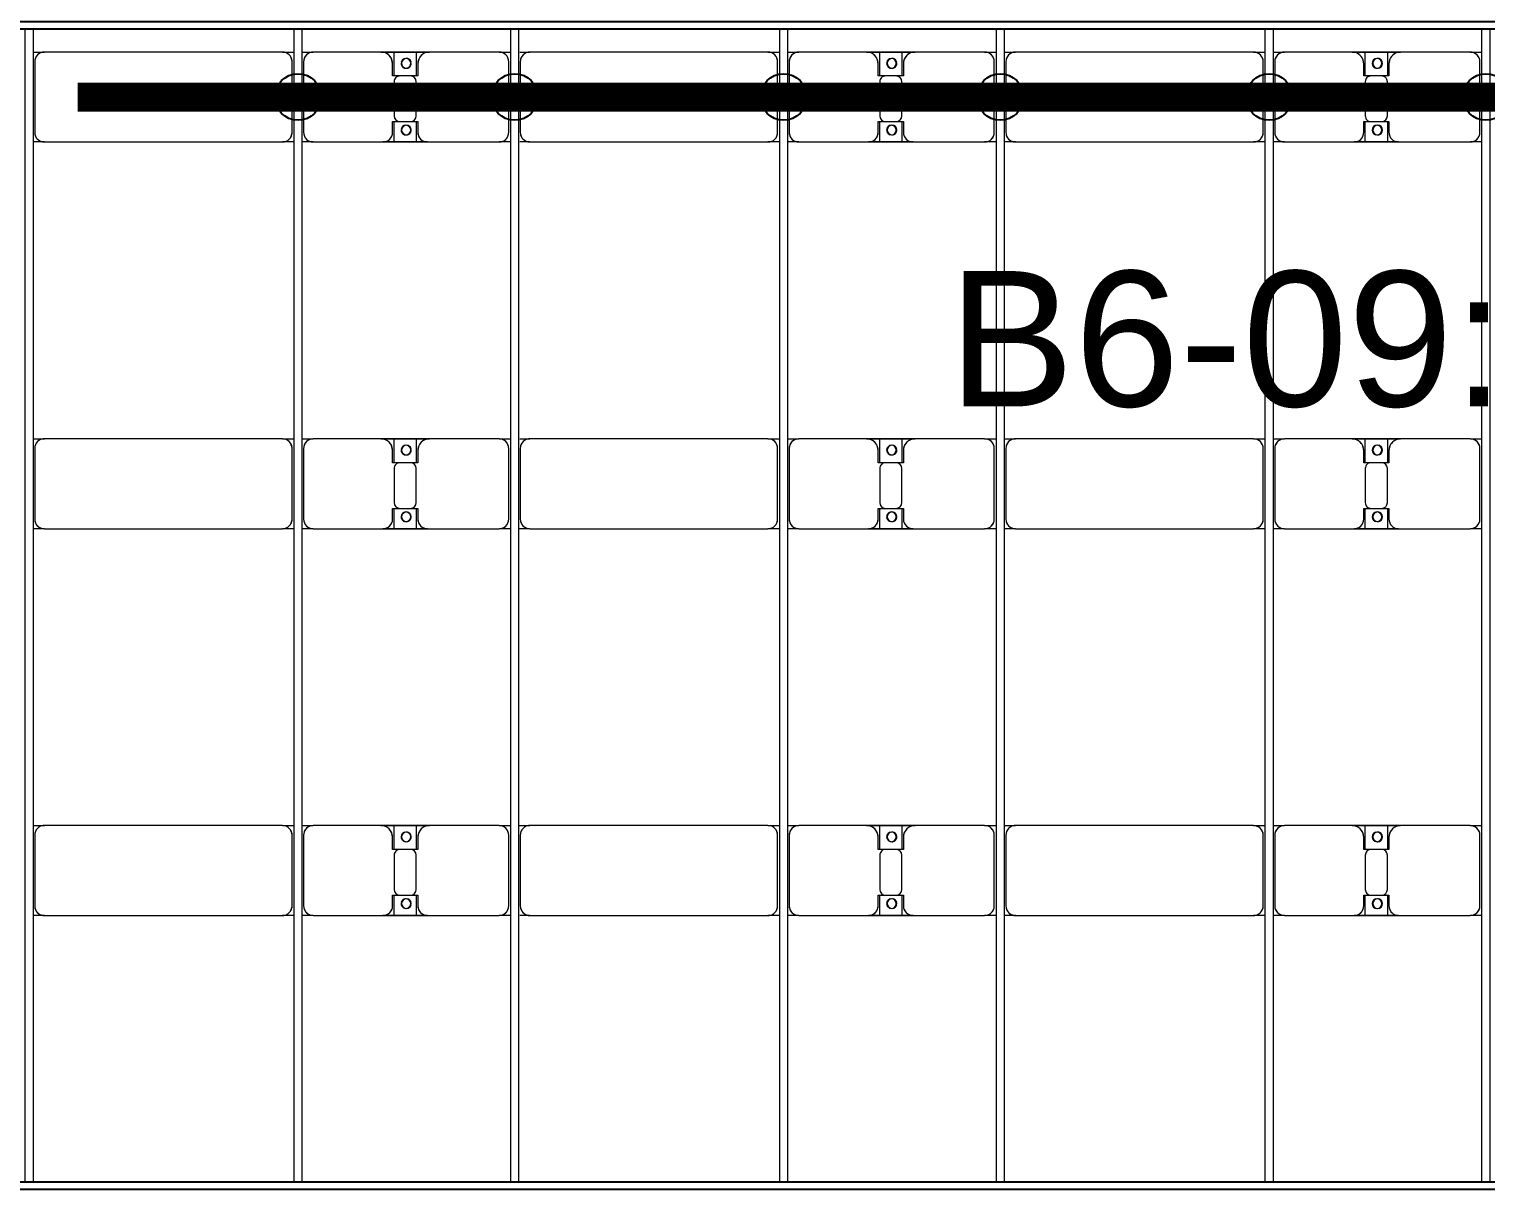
# Model space of a CAD drawing. Header units: millimetres. Extents: x -533732 to -130507, y -117886 to -23954.
# Drawn here: x -468980 to -461450, y -47746 to -41785 of the extents above; entities that cross this region are included whole.
import ezdxf

# ---------------------------------------------------------------- set-up
doc = ezdxf.new("R2010")
doc.units = ezdxf.units.MM
doc.layers.add('A-GENM', color=13, linetype='Continuous', lineweight=9)
doc.layers.add('S-BEAM', color=12, linetype='Continuous', lineweight=9)
doc.layers.add('GC-GHI CHU', color=2, linetype='Continuous')
doc.layers.add('GC-HOP 40x60 GIA CUONG', color=1, linetype='Continuous')
doc.styles.add('GC_VN', font='arial.ttf')

# ---------------------------------------------------------------- blocks, each defined once
blk = doc.blocks.new('Dầm C52 - Hộp 40x60-19816-BỐ TRÍ KHUNG KẾT CẤU BÈ PIN 06')
at = {"layer": 'S-BEAM', "color": 3, "lineweight": 25}
for p, q in [((-145891.1, 20), (145891.1, 20)), ((145891.1, -20), (-145891.1, -20))]:
    blk.add_line(p, q, dxfattribs=at)
blk = doc.blocks.new('Dai phao do pin - DẢI PHAO ĐỠ PIN-V111-BỐ TRÍ KHUNG KẾT CẤU BÈ PIN 06')
at = {"layer": 'A-GENM', "color": 7}
for p, q in [((5728.9, 223.4), (5789.7, 223.4)), ((5728.9, 223.4), (5789.7, 223.4)), ((5739.7, 173.4), (5739.7, -191.6)), ((6159.7, 223.4), (5789.7, 223.4)), ((6159.7, 223.4), (6332.2, 223.4)), ((6332.2, 223.4), (6159.7, 223.4)), ((6209.7, 118.2), (6209.7, 173.4)), ((6217.8, 223.4), (6390.3, 223.4)), ((6217.8, 116.2), (6217.8, 223.4)), ((6390.3, 223.4), (6217.8, 223.4)), ((6332.2, 223.4), (6332.2, 116.2)), ((6340.3, 173.4), (6340.3, 118.2)), ((6750.3, 223.4), (6390.3, 223.4)), ((6750.3, 223.4), (6808.9, 223.4)), ((6750.3, 223.4), (6808.9, 223.4)), ((6800.3, -191.6), (6800.3, 173.4)), ((6848.9, 223.4), (6909.7, 223.4)), ((6848.9, 223.4), (6909.7, 223.4)), ((6859.7, 173.4), (6859.7, -191.6)), ((8140.3, 223.4), (6909.7, 223.4)), ((8140.3, 223.4), (8198.9, 223.4)), ((8140.3, 223.4), (8198.9, 223.4)), ((8190.3, -191.6), (8190.3, 173.4)), ((8238.9, 223.4), (8299.7, 223.4)), ((8238.9, 223.4), (8299.7, 223.4)), ((8249.7, 173.4), (8249.7, -191.6)), ((8669.7, 223.4), (8299.7, 223.4)), ((8669.7, 223.4), (8842.2, 223.4)), ((8842.2, 223.4), (8669.7, 223.4)), ((8719.7, 118.2), (8719.7, 173.4)), ((8727.8, 223.4), (8900.3, 223.4)), ((8727.8, 116.2), (8727.8, 223.4)), ((8900.3, 223.4), (8727.8, 223.4)), ((8842.2, 223.4), (8842.2, 116.2)), ((8850.3, 173.4), (8850.3, 118.2)), ((9260.3, 223.4), (8900.3, 223.4)), ((9260.3, 223.4), (9318.9, 223.4)), ((9260.3, 223.4), (9318.9, 223.4)), ((9310.3, -191.6), (9310.3, 173.4)), ((9358.9, 223.4), (9419.7, 223.4)), ((9358.9, 223.4), (9419.7, 223.4)), ((9369.7, 173.4), (9369.7, -191.6)), ((10650.3, 223.4), (9419.7, 223.4)), ((10650.3, 223.4), (10701.9, 223.4)), ((10650.3, 223.4), (10701.9, 223.4)), ((10700.3, -191.6), (10700.3, 173.4)), ((10748.9, 223.4), (10809.7, 223.4)), ((10748.9, 223.4), (10809.7, 223.4)), ((10759.7, 173.4), (10759.7, -191.6)), ((11179.7, 223.4), (10809.7, 223.4)), ((11179.7, 223.4), (11352.2, 223.4)), ((11352.2, 223.4), (11179.7, 223.4)), ((11229.7, 118.2), (11229.7, 173.4)), ((11237.8, 223.4), (11410.3, 223.4)), ((11237.8, 116.2), (11237.8, 223.4)), ((11410.3, 223.4), (11237.8, 223.4)), ((11352.2, 223.4), (11352.2, 116.2)), ((11360.3, 173.4), (11360.3, 118.2)), ((11770.3, 223.4), (11410.3, 223.4)), ((11770.3, 223.4), (11828.9, 223.4)), ((11770.3, 223.4), (11828.9, 223.4)), ((11820.3, -191.6), (11820.3, 173.4)), ((11868.9, 223.4), (11929.7, 223.4)), ((11868.9, 223.4), (11929.7, 223.4)), ((11879.7, 173.4), (11879.7, -191.6)), ((13160.3, 223.4), (11929.7, 223.4)), ((13160.3, 223.4), (13218.9, 223.4)), ((13160.3, 223.4), (13218.9, 223.4)), ((13210.3, -191.6), (13210.3, 173.4)), ((6302.2, 118.2), (6209.7, 118.2)), ((6217.8, 88.2), (6217.8, -88.2)), ((6340.3, 118.2), (6247.8, 118.2)), ((6332.2, -88.2), (6332.2, 88.2)), ((8812.2, 118.2), (8719.7, 118.2)), ((8727.8, 88.2), (8727.8, -88.2)), ((8850.3, 118.2), (8757.8, 118.2)), ((8842.2, -88.2), (8842.2, 88.2)), ((11322.2, 118.2), (11229.7, 118.2)), ((11237.8, 88.2), (11237.8, -88.2)), ((11360.3, 118.2), (11267.8, 118.2)), ((11352.2, -88.2), (11352.2, 88.2)), ((6209.7, -181.6), (6209.7, -118.2)), ((6209.7, -118.2), (6302.2, -118.2)), ((6217.8, -241.6), (6217.8, -116.2)), ((6247.8, -118.2), (6340.3, -118.2)), ((6332.2, -116.2), (6332.2, -241.6)), ((6340.3, -118.2), (6340.3, -181.6)), ((8719.7, -181.6), (8719.7, -118.2)), ((8719.7, -118.2), (8812.2, -118.2)), ((8727.8, -241.6), (8727.8, -116.2)), ((8757.8, -118.2), (8850.3, -118.2)), ((8842.2, -116.2), (8842.2, -241.6)), ((8850.3, -118.2), (8850.3, -181.6)), ((11229.7, -181.6), (11229.7, -118.2)), ((11229.7, -118.2), (11322.2, -118.2)), ((11237.8, -241.6), (11237.8, -116.2)), ((11267.8, -118.2), (11360.3, -118.2)), ((11352.2, -116.2), (11352.2, -241.6)), ((11360.3, -118.2), (11360.3, -181.6)), ((5789.7, -241.6), (5728.9, -241.6)), ((5789.7, -241.6), (5728.9, -241.6)), ((5789.7, -241.6), (6149.7, -241.6)), ((6332.2, -241.6), (6149.7, -241.6)), ((6149.7, -241.6), (6332.2, -241.6)), ((6400.3, -241.6), (6217.8, -241.6)), ((6217.8, -241.6), (6400.3, -241.6)), ((6400.3, -241.6), (6750.3, -241.6)), ((6808.9, -241.6), (6750.3, -241.6)), ((6808.9, -241.6), (6750.3, -241.6)), ((6909.7, -241.6), (6848.9, -241.6)), ((6909.7, -241.6), (6848.9, -241.6)), ((6909.7, -241.6), (8140.3, -241.6)), ((8198.9, -241.6), (8140.3, -241.6)), ((8198.9, -241.6), (8140.3, -241.6)), ((8299.7, -241.6), (8238.9, -241.6)), ((8299.7, -241.6), (8238.9, -241.6)), ((8299.7, -241.6), (8659.7, -241.6)), ((8842.2, -241.6), (8659.7, -241.6)), ((8659.7, -241.6), (8842.2, -241.6)), ((8910.3, -241.6), (8727.8, -241.6)), ((8727.8, -241.6), (8910.3, -241.6)), ((8910.3, -241.6), (9260.3, -241.6)), ((9318.9, -241.6), (9260.3, -241.6)), ((9318.9, -241.6), (9260.3, -241.6)), ((9419.7, -241.6), (9358.9, -241.6)), ((9419.7, -241.6), (9358.9, -241.6)), ((9419.7, -241.6), (10650.3, -241.6)), ((10701.9, -241.6), (10650.3, -241.6)), ((10701.9, -241.6), (10650.3, -241.6)), ((10809.7, -241.6), (10748.9, -241.6)), ((10809.7, -241.6), (10748.9, -241.6)), ((10809.7, -241.6), (11169.7, -241.6)), ((11352.2, -241.6), (11169.7, -241.6)), ((11169.7, -241.6), (11352.2, -241.6)), ((11420.3, -241.6), (11237.8, -241.6)), ((11237.8, -241.6), (11420.3, -241.6)), ((11420.3, -241.6), (11770.3, -241.6)), ((11828.9, -241.6), (11770.3, -241.6)), ((11828.9, -241.6), (11770.3, -241.6)), ((11929.7, -241.6), (11868.9, -241.6)), ((11929.7, -241.6), (11868.9, -241.6)), ((11929.7, -241.6), (13160.3, -241.6)), ((13218.9, -241.6), (13160.3, -241.6)), ((13218.9, -241.6), (13160.3, -241.6))]:
    blk.add_line(p, q, dxfattribs=at)
for centre, radius, start, end in [((5789.7, 173.4), 50, 90, 180), ((5789.7, 173.4), 50, 105, 180), ((6159.7, 173.4), 50, 360, 90), ((6159.7, 173.4), 50, 360, 75), ((6268.6, 161.8), 25, 0, 180), ((6268.6, 161.8), 25, 180, 0), ((6268.6, 161.8), 25, 0, 165), ((6268.6, 161.8), 25, 195, 255), ((6271.4, 161.8), 25, 0, 180), ((6271.4, 161.8), 25, 90, 180), ((6271.4, 161.8), 25, 180, 0), ((6271.4, 161.8), 25, 180, 255), ((6268.6, 161.8), 25, 285, 0), ((6271.4, 161.8), 25, 15, 75), ((6271.4, 161.8), 25, 285, 345), ((6390.3, 173.4), 50, 90, 180), ((6390.3, 173.4), 50, 105, 180), ((6750.3, 173.4), 50, 360, 90), ((6750.3, 173.4), 50, 0, 75), ((6909.7, 173.4), 50, 90, 180), ((6909.7, 173.4), 50, 150, 180), ((6909.7, 173.4), 50, 90, 120), ((8140.3, 173.4), 50, 0, 90), ((8140.3, 173.4), 50, 15, 90), ((8299.7, 173.4), 50, 90, 180), ((8299.7, 173.4), 50, 105, 180), ((8669.7, 173.4), 50, 0, 90), ((8669.7, 173.4), 50, 0, 75), ((8778.6, 161.8), 25, 0, 180), ((8778.6, 161.8), 25, 180, 0), ((8778.6, 161.8), 25, 0, 165), ((8778.6, 161.8), 25, 195, 255), ((8781.4, 161.8), 25, 0, 180), ((8781.4, 161.8), 25, 90, 180), ((8781.4, 161.8), 25, 180, 360), ((8781.4, 161.8), 25, 180, 255), ((8778.6, 161.8), 25, 285, 0), ((8781.4, 161.8), 25, 15, 75), ((8781.4, 161.8), 25, 285, 345), ((8900.3, 173.4), 50, 90, 180), ((8900.3, 173.4), 50, 105, 180), ((9260.3, 173.4), 50, 0, 90), ((9260.3, 173.4), 50, 0, 75), ((9419.7, 173.4), 50, 90, 180), ((9419.7, 173.4), 50, 150, 180), ((9419.7, 173.4), 50, 90, 120), ((10650.3, 173.4), 50, 0, 90), ((10650.3, 173.4), 50, 15, 90), ((10809.7, 173.4), 50, 90, 180), ((10809.7, 173.4), 50, 105, 180), ((11179.7, 173.4), 50, 0, 90), ((11179.7, 173.4), 50, 0, 75), ((11288.6, 161.8), 25, 0, 180), ((11288.6, 161.8), 25, 180, 0), ((11288.6, 161.8), 25, 0, 165), ((11288.6, 161.8), 25, 195, 255), ((11291.4, 161.8), 25, 360, 180), ((11291.4, 161.8), 25, 90, 180), ((11291.4, 161.8), 25, 180, 360), ((11291.4, 161.8), 25, 180, 255), ((11288.6, 161.8), 25, 285, 0), ((11291.4, 161.8), 25, 15, 75), ((11291.4, 161.8), 25, 285, 345), ((11410.3, 173.4), 50, 90, 180), ((11410.3, 173.4), 50, 105, 180), ((11770.3, 173.4), 50, 0, 90), ((11770.3, 173.4), 50, 0, 75), ((11929.7, 173.4), 50, 90, 180), ((11929.7, 173.4), 50, 150, 180), ((11929.7, 173.4), 50, 90, 120), ((13160.3, 173.4), 50, 0, 90), ((13160.3, 173.4), 50, 15, 90), ((6247.8, 88.2), 30, 90, 180), ((6302.2, 88.2), 30, 360, 90), ((8757.8, 88.2), 30, 90, 180), ((8812.2, 88.2), 30, 0, 90), ((11267.8, 88.2), 30, 90, 180), ((11322.2, 88.2), 30, 0, 90), ((6247.8, -88.2), 30, 180, 270), ((6302.2, -88.2), 30, 270, 0), ((8757.8, -88.2), 30, 180, 270), ((8812.2, -88.2), 30, 270, 0), ((11267.8, -88.2), 30, 180, 270), ((11322.2, -88.2), 30, 270, 0), ((5789.7, -191.6), 50, 180, 270), ((5789.7, -191.6), 50, 180, 255), ((6149.7, -181.6), 60, 270, 360), ((6149.7, -181.6), 60, 300, 360), ((6268.6, -183.2), 25, 0, 180), ((6268.6, -183.2), 25, 180, 0), ((6268.6, -183.2), 25, 195, 0), ((6271.4, -183.2), 25, 0, 180), ((6271.4, -183.2), 25, 60, 180), ((6271.4, -183.2), 25, 180, 0), ((6271.4, -183.2), 25, 180, 270), ((6268.6, -183.2), 25, 0, 150), ((6271.4, -183.2), 25, 285, 345), ((6271.4, -183.2), 25, 15, 30), ((6400.3, -181.6), 60, 180, 270), ((6400.3, -181.6), 60, 180, 240), ((6750.3, -191.6), 50, 270, 0), ((6750.3, -191.6), 50, 285, 0), ((6909.7, -191.6), 50, 180, 270), ((6909.7, -191.6), 50, 180, 210), ((8140.3, -191.6), 50, 270, 0), ((8140.3, -191.6), 50, 330, 345), ((8299.7, -191.6), 50, 180, 270), ((8299.7, -191.6), 50, 180, 255), ((8659.7, -181.6), 60, 270, 360), ((8659.7, -181.6), 60, 300, 360), ((8778.6, -183.2), 25, 360, 180), ((8778.6, -183.2), 25, 180, 0), ((8778.6, -183.2), 25, 195, 0), ((8781.4, -183.2), 25, 0, 180), ((8781.4, -183.2), 25, 60, 180), ((8781.4, -183.2), 25, 180, 0), ((8781.4, -183.2), 25, 180, 270), ((8778.6, -183.2), 25, 0, 150), ((8781.4, -183.2), 25, 285, 345), ((8781.4, -183.2), 25, 15, 30), ((8910.3, -181.6), 60, 180, 270), ((8910.3, -181.6), 60, 180, 237.69719), ((9260.3, -191.6), 50, 270, 0), ((9260.3, -191.6), 50, 285, 0), ((9419.7, -191.6), 50, 180, 270), ((9419.7, -191.6), 50, 180, 210), ((10650.3, -191.6), 50, 270, 0), ((10650.3, -191.6), 50, 330, 345), ((10809.7, -191.6), 50, 180, 270), ((10809.7, -191.6), 50, 180, 255), ((11169.7, -181.6), 60, 270, 360), ((11169.7, -181.6), 60, 300, 0), ((11288.6, -183.2), 25, 360, 180), ((11288.6, -183.2), 25, 180, 360), ((11288.6, -183.2), 25, 195, 360), ((11291.4, -183.2), 25, 360, 180), ((11291.4, -183.2), 25, 60, 180), ((11291.4, -183.2), 25, 180, 360), ((11291.4, -183.2), 25, 180, 270), ((11288.6, -183.2), 25, 31.89325, 150), ((11291.4, -183.2), 25, 285, 345), ((11288.6, -183.2), 25, 360, 30), ((11291.4, -183.2), 25, 15, 30), ((11420.3, -181.6), 60, 180, 270), ((11420.3, -181.6), 60, 180, 240), ((11770.3, -191.6), 50, 270, 0), ((11770.3, -191.6), 50, 285, 0), ((11929.7, -191.6), 50, 180, 270), ((11929.7, -191.6), 50, 180, 210), ((13160.3, -191.6), 50, 270, 0), ((13160.3, -191.6), 50, 330, 345), ((6909.7, -191.6), 50, 225, 255), ((8140.3, -191.6), 50, 270, 300), ((9419.7, -191.6), 50, 225, 255), ((10650.3, -191.6), 50, 270, 300), ((11929.7, -191.6), 50, 225, 255), ((13160.3, -191.6), 50, 270, 300)]:
    blk.add_arc(centre, radius, start, end, dxfattribs=at)
blk = doc.blocks.new('Dai phao do pin - DẢI PHAO ĐỠ PIN-V112-BỐ TRÍ KHUNG KẾT CẤU BÈ PIN 06')
at = {"layer": 'A-GENM', "color": 7}
for p, q in [((5728.9, 223.4), (5789.7, 223.4)), ((5728.9, 223.4), (5789.7, 223.4)), ((5739.7, 173.4), (5739.7, -191.6)), ((6159.7, 223.4), (5789.7, 223.4)), ((6159.7, 223.4), (6332.2, 223.4)), ((6332.2, 223.4), (6159.7, 223.4)), ((6209.7, 118.2), (6209.7, 173.4)), ((6217.8, 223.4), (6390.3, 223.4)), ((6217.8, 116.2), (6217.8, 223.4)), ((6390.3, 223.4), (6217.8, 223.4)), ((6332.2, 223.4), (6332.2, 116.2)), ((6340.3, 173.4), (6340.3, 118.2)), ((6750.3, 223.4), (6390.3, 223.4)), ((6750.3, 223.4), (6808.9, 223.4)), ((6750.3, 223.4), (6808.9, 223.4)), ((6800.3, -191.6), (6800.3, 173.4)), ((6848.9, 223.4), (6909.7, 223.4)), ((6848.9, 223.4), (6909.7, 223.4)), ((6859.7, 173.4), (6859.7, -191.6)), ((8140.3, 223.4), (6909.7, 223.4)), ((8140.3, 223.4), (8198.9, 223.4)), ((8140.3, 223.4), (8198.9, 223.4)), ((8190.3, -191.6), (8190.3, 173.4)), ((8238.9, 223.4), (8299.7, 223.4)), ((8238.9, 223.4), (8299.7, 223.4)), ((8249.7, 173.4), (8249.7, -191.6)), ((8669.7, 223.4), (8299.7, 223.4)), ((8669.7, 223.4), (8842.2, 223.4)), ((8842.2, 223.4), (8669.7, 223.4)), ((8719.7, 118.2), (8719.7, 173.4)), ((8727.8, 223.4), (8900.3, 223.4)), ((8727.8, 116.2), (8727.8, 223.4)), ((8900.3, 223.4), (8727.8, 223.4)), ((8842.2, 223.4), (8842.2, 116.2)), ((8850.3, 173.4), (8850.3, 118.2)), ((9260.3, 223.4), (8900.3, 223.4)), ((9260.3, 223.4), (9318.9, 223.4)), ((9260.3, 223.4), (9318.9, 223.4)), ((9310.3, -191.6), (9310.3, 173.4)), ((9358.9, 223.4), (9419.7, 223.4)), ((9358.9, 223.4), (9419.7, 223.4)), ((9369.7, 173.4), (9369.7, -191.6)), ((10650.3, 223.4), (9419.7, 223.4)), ((10650.3, 223.4), (10708.9, 223.4)), ((10650.3, 223.4), (10708.9, 223.4)), ((10700.3, -191.6), (10700.3, 173.4)), ((10748.9, 223.4), (10809.7, 223.4)), ((10748.9, 223.4), (10809.7, 223.4)), ((10759.7, 173.4), (10759.7, -191.6)), ((11179.7, 223.4), (10809.7, 223.4)), ((11179.7, 223.4), (11352.2, 223.4)), ((11352.2, 223.4), (11179.7, 223.4)), ((11229.7, 118.2), (11229.7, 173.4)), ((11237.8, 223.4), (11410.3, 223.4)), ((11237.8, 116.2), (11237.8, 223.4)), ((11410.3, 223.4), (11237.8, 223.4)), ((11352.2, 223.4), (11352.2, 116.2)), ((11360.3, 173.4), (11360.3, 118.2)), ((11770.3, 223.4), (11410.3, 223.4)), ((11770.3, 223.4), (11828.9, 223.4)), ((11770.3, 223.4), (11828.9, 223.4)), ((11820.3, -191.6), (11820.3, 173.4)), ((11868.9, 223.4), (11929.7, 223.4)), ((11868.9, 223.4), (11929.7, 223.4)), ((11879.7, 173.4), (11879.7, -191.6)), ((13160.3, 223.4), (11929.7, 223.4)), ((13160.3, 223.4), (13218.9, 223.4)), ((13160.3, 223.4), (13218.9, 223.4)), ((13210.3, -191.6), (13210.3, 173.4)), ((6302.2, 118.2), (6209.7, 118.2)), ((6217.8, 88.2), (6217.8, -88.2)), ((6340.3, 118.2), (6247.8, 118.2)), ((6332.2, -88.2), (6332.2, 88.2)), ((8812.2, 118.2), (8719.7, 118.2)), ((8727.8, 88.2), (8727.8, -88.2)), ((8850.3, 118.2), (8757.8, 118.2)), ((8842.2, -88.2), (8842.2, 88.2)), ((11322.2, 118.2), (11229.7, 118.2)), ((11237.8, 88.2), (11237.8, -88.2)), ((11360.3, 118.2), (11267.8, 118.2)), ((11352.2, -88.2), (11352.2, 88.2)), ((6209.7, -181.6), (6209.7, -118.2)), ((6209.7, -118.2), (6302.2, -118.2)), ((6217.8, -241.6), (6217.8, -116.2)), ((6247.8, -118.2), (6340.3, -118.2)), ((6332.2, -116.2), (6332.2, -241.6)), ((6340.3, -118.2), (6340.3, -181.6)), ((8719.7, -181.6), (8719.7, -118.2)), ((8719.7, -118.2), (8812.2, -118.2)), ((8727.8, -241.6), (8727.8, -116.2)), ((8757.8, -118.2), (8850.3, -118.2)), ((8842.2, -116.2), (8842.2, -241.6)), ((8850.3, -118.2), (8850.3, -181.6)), ((11229.7, -181.6), (11229.7, -118.2)), ((11229.7, -118.2), (11322.2, -118.2)), ((11237.8, -241.6), (11237.8, -116.2)), ((11267.8, -118.2), (11360.3, -118.2)), ((11352.2, -116.2), (11352.2, -241.6)), ((11360.3, -118.2), (11360.3, -181.6)), ((5789.7, -241.6), (5728.9, -241.6)), ((5789.7, -241.6), (5728.9, -241.6)), ((5789.7, -241.6), (6149.7, -241.6)), ((6332.2, -241.6), (6149.7, -241.6)), ((6149.7, -241.6), (6332.2, -241.6)), ((6400.3, -241.6), (6217.8, -241.6)), ((6217.8, -241.6), (6400.3, -241.6)), ((6400.3, -241.6), (6750.3, -241.6)), ((6808.9, -241.6), (6750.3, -241.6)), ((6808.9, -241.6), (6750.3, -241.6)), ((6909.7, -241.6), (6848.9, -241.6)), ((6909.7, -241.6), (6848.9, -241.6)), ((6909.7, -241.6), (8140.3, -241.6)), ((8198.9, -241.6), (8140.3, -241.6)), ((8198.9, -241.6), (8140.3, -241.6)), ((8299.7, -241.6), (8238.9, -241.6)), ((8299.7, -241.6), (8238.9, -241.6)), ((8299.7, -241.6), (8659.7, -241.6)), ((8842.2, -241.6), (8659.7, -241.6)), ((8659.7, -241.6), (8842.2, -241.6)), ((8910.3, -241.6), (8727.8, -241.6)), ((8727.8, -241.6), (8910.3, -241.6)), ((8910.3, -241.6), (9260.3, -241.6)), ((9318.9, -241.6), (9260.3, -241.6)), ((9318.9, -241.6), (9260.3, -241.6)), ((9419.7, -241.6), (9358.9, -241.6)), ((9419.7, -241.6), (9358.9, -241.6)), ((9419.7, -241.6), (10650.3, -241.6)), ((10701.9, -241.6), (10650.3, -241.6)), ((10701.9, -241.6), (10650.3, -241.6)), ((10809.7, -241.6), (10748.9, -241.6)), ((10809.7, -241.6), (10748.9, -241.6)), ((10809.7, -241.6), (11169.7, -241.6)), ((11352.2, -241.6), (11169.7, -241.6)), ((11169.7, -241.6), (11352.2, -241.6)), ((11420.3, -241.6), (11237.8, -241.6)), ((11237.8, -241.6), (11420.3, -241.6)), ((11420.3, -241.6), (11770.3, -241.6)), ((11828.9, -241.6), (11770.3, -241.6)), ((11828.9, -241.6), (11770.3, -241.6)), ((11929.7, -241.6), (11868.9, -241.6)), ((11929.7, -241.6), (11868.9, -241.6)), ((11929.7, -241.6), (13160.3, -241.6)), ((13218.9, -241.6), (13160.3, -241.6)), ((13218.9, -241.6), (13160.3, -241.6))]:
    blk.add_line(p, q, dxfattribs=at)
for centre, radius, start, end in [((5789.7, 173.4), 50, 90, 180), ((5789.7, 173.4), 50, 105, 180), ((6159.7, 173.4), 50, 360, 90), ((6159.7, 173.4), 50, 360, 75), ((6268.6, 161.8), 25, 0, 180), ((6268.6, 161.8), 25, 180, 0), ((6268.6, 161.8), 25, 0, 165), ((6268.6, 161.8), 25, 195, 255), ((6271.4, 161.8), 25, 0, 180), ((6271.4, 161.8), 25, 90, 180), ((6271.4, 161.8), 25, 180, 0), ((6271.4, 161.8), 25, 180, 255), ((6268.6, 161.8), 25, 285, 0), ((6271.4, 161.8), 25, 15, 75), ((6271.4, 161.8), 25, 285, 345), ((6390.3, 173.4), 50, 90, 180), ((6390.3, 173.4), 50, 105, 180), ((6750.3, 173.4), 50, 360, 90), ((6750.3, 173.4), 50, 0, 75), ((6909.7, 173.4), 50, 90, 180), ((6909.7, 173.4), 50, 150, 180), ((6909.7, 173.4), 50, 90, 120), ((8140.3, 173.4), 50, 0, 90), ((8140.3, 173.4), 50, 15, 90), ((8299.7, 173.4), 50, 90, 180), ((8299.7, 173.4), 50, 105, 180), ((8669.7, 173.4), 50, 0, 90), ((8669.7, 173.4), 50, 0, 75), ((8778.6, 161.8), 25, 0, 180), ((8778.6, 161.8), 25, 180, 0), ((8778.6, 161.8), 25, 0, 165), ((8778.6, 161.8), 25, 195, 255), ((8781.4, 161.8), 25, 0, 180), ((8781.4, 161.8), 25, 90, 180), ((8781.4, 161.8), 25, 180, 360), ((8781.4, 161.8), 25, 180, 255), ((8778.6, 161.8), 25, 285, 0), ((8781.4, 161.8), 25, 15, 75), ((8781.4, 161.8), 25, 285, 345), ((8900.3, 173.4), 50, 90, 180), ((8900.3, 173.4), 50, 105, 180), ((9260.3, 173.4), 50, 0, 90), ((9260.3, 173.4), 50, 0, 75), ((9419.7, 173.4), 50, 90, 180), ((9419.7, 173.4), 50, 150, 180), ((9419.7, 173.4), 50, 90, 120), ((10650.3, 173.4), 50, 0, 90), ((10650.3, 173.4), 50, 15, 90), ((10809.7, 173.4), 50, 90, 180), ((10809.7, 173.4), 50, 105, 180), ((11179.7, 173.4), 50, 0, 90), ((11179.7, 173.4), 50, 0, 75), ((11288.6, 161.8), 25, 0, 180), ((11288.6, 161.8), 25, 180, 0), ((11288.6, 161.8), 25, 0, 165), ((11288.6, 161.8), 25, 195, 255), ((11291.4, 161.8), 25, 360, 180), ((11291.4, 161.8), 25, 90, 180), ((11291.4, 161.8), 25, 180, 360), ((11291.4, 161.8), 25, 180, 255), ((11288.6, 161.8), 25, 285, 0), ((11291.4, 161.8), 25, 15, 75), ((11291.4, 161.8), 25, 285, 345), ((11410.3, 173.4), 50, 90, 180), ((11410.3, 173.4), 50, 105, 180), ((11770.3, 173.4), 50, 0, 90), ((11770.3, 173.4), 50, 0, 75), ((11929.7, 173.4), 50, 90, 180), ((11929.7, 173.4), 50, 150, 180), ((11929.7, 173.4), 50, 90, 120), ((13160.3, 173.4), 50, 0, 90), ((13160.3, 173.4), 50, 15, 90), ((6247.8, 88.2), 30, 90, 180), ((6302.2, 88.2), 30, 360, 90), ((8757.8, 88.2), 30, 90, 180), ((8812.2, 88.2), 30, 0, 90), ((11267.8, 88.2), 30, 90, 180), ((11322.2, 88.2), 30, 0, 90), ((6247.8, -88.2), 30, 180, 270), ((6302.2, -88.2), 30, 270, 0), ((8757.8, -88.2), 30, 180, 270), ((8812.2, -88.2), 30, 270, 0), ((11267.8, -88.2), 30, 180, 270), ((11322.2, -88.2), 30, 270, 0), ((5789.7, -191.6), 50, 180, 270), ((5789.7, -191.6), 50, 180, 255), ((6149.7, -181.6), 60, 270, 360), ((6149.7, -181.6), 60, 300, 360), ((6268.6, -183.2), 25, 0, 180), ((6268.6, -183.2), 25, 180, 0), ((6268.6, -183.2), 25, 195, 0), ((6271.4, -183.2), 25, 0, 180), ((6271.4, -183.2), 25, 60, 180), ((6271.4, -183.2), 25, 180, 0), ((6271.4, -183.2), 25, 180, 270), ((6268.6, -183.2), 25, 0, 150), ((6271.4, -183.2), 25, 285, 345), ((6271.4, -183.2), 25, 15, 30), ((6400.3, -181.6), 60, 180, 270), ((6400.3, -181.6), 60, 180, 240), ((6750.3, -191.6), 50, 270, 0), ((6750.3, -191.6), 50, 285, 0), ((6909.7, -191.6), 50, 180, 270), ((6909.7, -191.6), 50, 180, 210), ((8140.3, -191.6), 50, 270, 0), ((8140.3, -191.6), 50, 330, 345), ((8299.7, -191.6), 50, 180, 270), ((8299.7, -191.6), 50, 180, 255), ((8659.7, -181.6), 60, 270, 360), ((8659.7, -181.6), 60, 300, 360), ((8778.6, -183.2), 25, 360, 180), ((8778.6, -183.2), 25, 180, 0), ((8778.6, -183.2), 25, 195, 0), ((8781.4, -183.2), 25, 0, 180), ((8781.4, -183.2), 25, 60, 180), ((8781.4, -183.2), 25, 180, 0), ((8781.4, -183.2), 25, 180, 270), ((8778.6, -183.2), 25, 0, 150), ((8781.4, -183.2), 25, 285, 345), ((8781.4, -183.2), 25, 15, 30), ((8910.3, -181.6), 60, 180, 270), ((8910.3, -181.6), 60, 180, 237.68702), ((9260.3, -191.6), 50, 270, 0), ((9260.3, -191.6), 50, 285, 0), ((9419.7, -191.6), 50, 180, 270), ((9419.7, -191.6), 50, 180, 210), ((10650.3, -191.6), 50, 270, 0), ((10650.3, -191.6), 50, 330, 345), ((10809.7, -191.6), 50, 180, 270), ((10809.7, -191.6), 50, 180, 255), ((11169.7, -181.6), 60, 270, 360), ((11169.7, -181.6), 60, 300, 0), ((11288.6, -183.2), 25, 360, 180), ((11288.6, -183.2), 25, 180, 360), ((11288.6, -183.2), 25, 195, 360), ((11291.4, -183.2), 25, 360, 180), ((11291.4, -183.2), 25, 60, 180), ((11291.4, -183.2), 25, 180, 360), ((11291.4, -183.2), 25, 180, 270), ((11288.6, -183.2), 25, 31.92506, 150), ((11291.4, -183.2), 25, 285, 345), ((11288.6, -183.2), 25, 360, 30), ((11291.4, -183.2), 25, 15, 30), ((11420.3, -181.6), 60, 180, 270), ((11420.3, -181.6), 60, 180, 240), ((11770.3, -191.6), 50, 270, 0), ((11770.3, -191.6), 50, 285, 0), ((11929.7, -191.6), 50, 180, 270), ((11929.7, -191.6), 50, 180, 210), ((13160.3, -191.6), 50, 270, 0), ((13160.3, -191.6), 50, 330, 345), ((6909.7, -191.6), 50, 225, 255), ((8140.3, -191.6), 50, 270, 300), ((9419.7, -191.6), 50, 225, 255), ((10650.3, -191.6), 50, 270, 300), ((11929.7, -191.6), 50, 225, 255), ((13160.3, -191.6), 50, 270, 300)]:
    blk.add_arc(centre, radius, start, end, dxfattribs=at)
blk = doc.blocks.new('Dai phao do pin - DẢI PHAO ĐỠ PIN-V113-BỐ TRÍ KHUNG KẾT CẤU BÈ PIN 06')
at = {"layer": 'A-GENM', "color": 7}
for p, q in [((5728.9, 223.4), (5789.7, 223.4)), ((5728.9, 223.4), (5789.7, 223.4)), ((5739.7, 173.4), (5739.7, -191.6)), ((6159.7, 223.4), (5789.7, 223.4)), ((6159.7, 223.4), (6332.2, 223.4)), ((6332.2, 223.4), (6159.7, 223.4)), ((6209.7, 118.2), (6209.7, 173.4)), ((6217.8, 223.4), (6390.3, 223.4)), ((6217.8, 116.2), (6217.8, 223.4)), ((6390.3, 223.4), (6217.8, 223.4)), ((6332.2, 223.4), (6332.2, 116.2)), ((6340.3, 173.4), (6340.3, 118.2)), ((6750.3, 223.4), (6390.3, 223.4)), ((6750.3, 223.4), (6808.9, 223.4)), ((6750.3, 223.4), (6808.9, 223.4)), ((6800.3, -191.6), (6800.3, 173.4)), ((6848.9, 223.4), (6909.7, 223.4)), ((6848.9, 223.4), (6909.7, 223.4)), ((6859.7, 173.4), (6859.7, -191.6)), ((8140.3, 223.4), (6909.7, 223.4)), ((8140.3, 223.4), (8198.9, 223.4)), ((8140.3, 223.4), (8198.9, 223.4)), ((8190.3, -191.6), (8190.3, 173.4)), ((8238.9, 223.4), (8299.7, 223.4)), ((8238.9, 223.4), (8299.7, 223.4)), ((8249.7, 173.4), (8249.7, -191.6)), ((8669.7, 223.4), (8299.7, 223.4)), ((8669.7, 223.4), (8842.2, 223.4)), ((8842.2, 223.4), (8669.7, 223.4)), ((8719.7, 118.2), (8719.7, 173.4)), ((8727.8, 223.4), (8900.3, 223.4)), ((8727.8, 116.2), (8727.8, 223.4)), ((8900.3, 223.4), (8727.8, 223.4)), ((8842.2, 223.4), (8842.2, 116.2)), ((8850.3, 173.4), (8850.3, 118.2)), ((9260.3, 223.4), (8900.3, 223.4)), ((9260.3, 223.4), (9318.9, 223.4)), ((9260.3, 223.4), (9318.9, 223.4)), ((9310.3, -191.6), (9310.3, 173.4)), ((9358.9, 223.4), (9419.7, 223.4)), ((9358.9, 223.4), (9419.7, 223.4)), ((9369.7, 173.4), (9369.7, -191.6)), ((10650.3, 223.4), (9419.7, 223.4)), ((10650.3, 223.4), (10701.9, 223.4)), ((10650.3, 223.4), (10701.9, 223.4)), ((10700.3, -191.6), (10700.3, 173.4)), ((10748.9, 223.4), (10809.7, 223.4)), ((10748.9, 223.4), (10809.7, 223.4)), ((10759.7, 173.4), (10759.7, -191.6)), ((11179.7, 223.4), (10809.7, 223.4)), ((11179.7, 223.4), (11352.2, 223.4)), ((11352.2, 223.4), (11179.7, 223.4)), ((11229.7, 118.2), (11229.7, 173.4)), ((11237.8, 223.4), (11410.3, 223.4)), ((11237.8, 116.2), (11237.8, 223.4)), ((11410.3, 223.4), (11237.8, 223.4)), ((11352.2, 223.4), (11352.2, 116.2)), ((11360.3, 173.4), (11360.3, 118.2)), ((11770.3, 223.4), (11410.3, 223.4)), ((11770.3, 223.4), (11828.9, 223.4)), ((11770.3, 223.4), (11828.9, 223.4)), ((11820.3, -191.6), (11820.3, 173.4)), ((11868.9, 223.4), (11929.7, 223.4)), ((11868.9, 223.4), (11929.7, 223.4)), ((11879.7, 173.4), (11879.7, -191.6)), ((13160.3, 223.4), (11929.7, 223.4)), ((13160.3, 223.4), (13218.9, 223.4)), ((13160.3, 223.4), (13218.9, 223.4)), ((13210.3, -191.6), (13210.3, 173.4)), ((6302.2, 118.2), (6209.7, 118.2)), ((6217.8, 88.2), (6217.8, -88.2)), ((6340.3, 118.2), (6247.8, 118.2)), ((6332.2, -88.2), (6332.2, 88.2)), ((8812.2, 118.2), (8719.7, 118.2)), ((8727.8, 88.2), (8727.8, -88.2)), ((8850.3, 118.2), (8757.8, 118.2)), ((8842.2, -88.2), (8842.2, 88.2)), ((11322.2, 118.2), (11229.7, 118.2)), ((11237.8, 88.2), (11237.8, -88.2)), ((11360.3, 118.2), (11267.8, 118.2)), ((11352.2, -88.2), (11352.2, 88.2)), ((6209.7, -181.6), (6209.7, -118.2)), ((6209.7, -118.2), (6302.2, -118.2)), ((6217.8, -241.6), (6217.8, -116.2)), ((6247.8, -118.2), (6340.3, -118.2)), ((6332.2, -116.2), (6332.2, -241.6)), ((6340.3, -118.2), (6340.3, -181.6)), ((8719.7, -181.6), (8719.7, -118.2)), ((8719.7, -118.2), (8812.2, -118.2)), ((8727.8, -241.6), (8727.8, -116.2)), ((8757.8, -118.2), (8850.3, -118.2)), ((8842.2, -116.2), (8842.2, -241.6)), ((8850.3, -118.2), (8850.3, -181.6)), ((11229.7, -181.6), (11229.7, -118.2)), ((11229.7, -118.2), (11322.2, -118.2)), ((11237.8, -241.6), (11237.8, -116.2)), ((11267.8, -118.2), (11360.3, -118.2)), ((11352.2, -116.2), (11352.2, -241.6)), ((11360.3, -118.2), (11360.3, -181.6)), ((5789.7, -241.6), (5728.9, -241.6)), ((5789.7, -241.6), (5728.9, -241.6)), ((5789.7, -241.6), (6149.7, -241.6)), ((6332.2, -241.6), (6149.7, -241.6)), ((6149.7, -241.6), (6332.2, -241.6)), ((6400.3, -241.6), (6217.8, -241.6)), ((6217.8, -241.6), (6400.3, -241.6)), ((6400.3, -241.6), (6750.3, -241.6)), ((6808.9, -241.6), (6750.3, -241.6)), ((6808.9, -241.6), (6750.3, -241.6)), ((6909.7, -241.6), (6848.9, -241.6)), ((6909.7, -241.6), (6848.9, -241.6)), ((6909.7, -241.6), (8140.3, -241.6)), ((8198.9, -241.6), (8140.3, -241.6)), ((8198.9, -241.6), (8140.3, -241.6)), ((8299.7, -241.6), (8238.9, -241.6)), ((8299.7, -241.6), (8238.9, -241.6)), ((8299.7, -241.6), (8659.7, -241.6)), ((8842.2, -241.6), (8659.7, -241.6)), ((8659.7, -241.6), (8842.2, -241.6)), ((8910.3, -241.6), (8727.8, -241.6)), ((8727.8, -241.6), (8910.3, -241.6)), ((8910.3, -241.6), (9260.3, -241.6)), ((9318.9, -241.6), (9260.3, -241.6)), ((9318.9, -241.6), (9260.3, -241.6)), ((9419.7, -241.6), (9358.9, -241.6)), ((9419.7, -241.6), (9358.9, -241.6)), ((9419.7, -241.6), (10650.3, -241.6)), ((10708.9, -241.6), (10650.3, -241.6)), ((10708.9, -241.6), (10650.3, -241.6)), ((10809.7, -241.6), (10748.9, -241.6)), ((10809.7, -241.6), (10748.9, -241.6)), ((10809.7, -241.6), (11169.7, -241.6)), ((11352.2, -241.6), (11169.7, -241.6)), ((11169.7, -241.6), (11352.2, -241.6)), ((11420.3, -241.6), (11237.8, -241.6)), ((11237.8, -241.6), (11420.3, -241.6)), ((11420.3, -241.6), (11770.3, -241.6)), ((11828.9, -241.6), (11770.3, -241.6)), ((11828.9, -241.6), (11770.3, -241.6)), ((11929.7, -241.6), (11868.9, -241.6)), ((11929.7, -241.6), (11868.9, -241.6)), ((11929.7, -241.6), (13160.3, -241.6)), ((13218.9, -241.6), (13160.3, -241.6)), ((13218.9, -241.6), (13160.3, -241.6))]:
    blk.add_line(p, q, dxfattribs=at)
for centre, radius, start, end in [((5789.7, 173.4), 50, 90, 180), ((5789.7, 173.4), 50, 105, 180), ((6159.7, 173.4), 50, 360, 90), ((6159.7, 173.4), 50, 360, 75), ((6268.6, 161.8), 25, 0, 180), ((6268.6, 161.8), 25, 180, 0), ((6268.6, 161.8), 25, 0, 165), ((6268.6, 161.8), 25, 195, 255), ((6271.4, 161.8), 25, 0, 180), ((6271.4, 161.8), 25, 90, 180), ((6271.4, 161.8), 25, 180, 0), ((6271.4, 161.8), 25, 180, 255), ((6268.6, 161.8), 25, 285, 0), ((6271.4, 161.8), 25, 15, 75), ((6271.4, 161.8), 25, 285, 345), ((6390.3, 173.4), 50, 90, 180), ((6390.3, 173.4), 50, 105, 180), ((6750.3, 173.4), 50, 360, 90), ((6750.3, 173.4), 50, 0, 75), ((6909.7, 173.4), 50, 90, 180), ((6909.7, 173.4), 50, 150, 180), ((6909.7, 173.4), 50, 90, 120), ((8140.3, 173.4), 50, 0, 90), ((8140.3, 173.4), 50, 15, 90), ((8299.7, 173.4), 50, 90, 180), ((8299.7, 173.4), 50, 105, 180), ((8669.7, 173.4), 50, 0, 90), ((8669.7, 173.4), 50, 0, 75), ((8778.6, 161.8), 25, 0, 180), ((8778.6, 161.8), 25, 180, 0), ((8778.6, 161.8), 25, 0, 165), ((8778.6, 161.8), 25, 195, 255), ((8781.4, 161.8), 25, 0, 180), ((8781.4, 161.8), 25, 90, 180), ((8781.4, 161.8), 25, 180, 360), ((8781.4, 161.8), 25, 180, 255), ((8778.6, 161.8), 25, 285, 0), ((8781.4, 161.8), 25, 15, 75), ((8781.4, 161.8), 25, 285, 345), ((8900.3, 173.4), 50, 90, 180), ((8900.3, 173.4), 50, 105, 180), ((9260.3, 173.4), 50, 0, 90), ((9260.3, 173.4), 50, 0, 75), ((9419.7, 173.4), 50, 90, 180), ((9419.7, 173.4), 50, 150, 180), ((9419.7, 173.4), 50, 90, 120), ((10650.3, 173.4), 50, 0, 90), ((10650.3, 173.4), 50, 15, 90), ((10809.7, 173.4), 50, 90, 180), ((10809.7, 173.4), 50, 105, 180), ((11179.7, 173.4), 50, 0, 90), ((11179.7, 173.4), 50, 0, 75), ((11288.6, 161.8), 25, 0, 180), ((11288.6, 161.8), 25, 180, 0), ((11288.6, 161.8), 25, 0, 165), ((11288.6, 161.8), 25, 195, 255), ((11291.4, 161.8), 25, 360, 180), ((11291.4, 161.8), 25, 90, 180), ((11291.4, 161.8), 25, 180, 360), ((11291.4, 161.8), 25, 180, 255), ((11288.6, 161.8), 25, 285, 0), ((11291.4, 161.8), 25, 15, 75), ((11291.4, 161.8), 25, 285, 345), ((11410.3, 173.4), 50, 90, 180), ((11410.3, 173.4), 50, 105, 180), ((11770.3, 173.4), 50, 0, 90), ((11770.3, 173.4), 50, 0, 75), ((11929.7, 173.4), 50, 90, 180), ((11929.7, 173.4), 50, 150, 180), ((11929.7, 173.4), 50, 90, 120), ((13160.3, 173.4), 50, 0, 90), ((13160.3, 173.4), 50, 15, 90), ((6247.8, 88.2), 30, 90, 180), ((6302.2, 88.2), 30, 360, 90), ((8757.8, 88.2), 30, 90, 180), ((8812.2, 88.2), 30, 0, 90), ((11267.8, 88.2), 30, 90, 180), ((11322.2, 88.2), 30, 0, 90), ((6247.8, -88.2), 30, 180, 270), ((6302.2, -88.2), 30, 270, 0), ((8757.8, -88.2), 30, 180, 270), ((8812.2, -88.2), 30, 270, 0), ((11267.8, -88.2), 30, 180, 270), ((11322.2, -88.2), 30, 270, 0), ((5789.7, -191.6), 50, 180, 270), ((5789.7, -191.6), 50, 180, 255), ((6149.7, -181.6), 60, 270, 360), ((6149.7, -181.6), 60, 300, 360), ((6268.6, -183.2), 25, 0, 180), ((6268.6, -183.2), 25, 180, 0), ((6268.6, -183.2), 25, 195, 0), ((6271.4, -183.2), 25, 0, 180), ((6271.4, -183.2), 25, 60, 180), ((6271.4, -183.2), 25, 180, 0), ((6271.4, -183.2), 25, 180, 270), ((6268.6, -183.2), 25, 0, 150), ((6271.4, -183.2), 25, 285, 345), ((6271.4, -183.2), 25, 15, 30), ((6400.3, -181.6), 60, 180, 270), ((6400.3, -181.6), 60, 180, 240), ((6750.3, -191.6), 50, 270, 0), ((6750.3, -191.6), 50, 285, 0), ((6909.7, -191.6), 50, 180, 270), ((6909.7, -191.6), 50, 180, 210), ((8140.3, -191.6), 50, 270, 0), ((8140.3, -191.6), 50, 330, 345), ((8299.7, -191.6), 50, 180, 270), ((8299.7, -191.6), 50, 180, 255), ((8659.7, -181.6), 60, 270, 360), ((8659.7, -181.6), 60, 300, 360), ((8778.6, -183.2), 25, 360, 180), ((8778.6, -183.2), 25, 180, 0), ((8778.6, -183.2), 25, 195, 0), ((8781.4, -183.2), 25, 0, 180), ((8781.4, -183.2), 25, 60, 180), ((8781.4, -183.2), 25, 180, 0), ((8781.4, -183.2), 25, 180, 270), ((8778.6, -183.2), 25, 0, 150), ((8781.4, -183.2), 25, 285, 345), ((8781.4, -183.2), 25, 15, 30), ((8910.3, -181.6), 60, 180, 270), ((8910.3, -181.6), 60, 180, 237.67685), ((9260.3, -191.6), 50, 270, 0), ((9260.3, -191.6), 50, 285, 0), ((9419.7, -191.6), 50, 180, 270), ((9419.7, -191.6), 50, 180, 210), ((10650.3, -191.6), 50, 270, 0), ((10650.3, -191.6), 50, 330, 345), ((10809.7, -191.6), 50, 180, 270), ((10809.7, -191.6), 50, 180, 255), ((11169.7, -181.6), 60, 270, 360), ((11169.7, -181.6), 60, 300, 0), ((11288.6, -183.2), 25, 360, 180), ((11288.6, -183.2), 25, 180, 360), ((11288.6, -183.2), 25, 195, 360), ((11291.4, -183.2), 25, 360, 180), ((11291.4, -183.2), 25, 60, 180), ((11291.4, -183.2), 25, 180, 360), ((11291.4, -183.2), 25, 180, 270), ((11288.6, -183.2), 25, 31.95688, 150), ((11291.4, -183.2), 25, 285, 345), ((11288.6, -183.2), 25, 360, 30), ((11291.4, -183.2), 25, 15, 30), ((11420.3, -181.6), 60, 180, 270), ((11420.3, -181.6), 60, 180, 240), ((11770.3, -191.6), 50, 270, 0), ((11770.3, -191.6), 50, 285, 0), ((11929.7, -191.6), 50, 180, 270), ((11929.7, -191.6), 50, 180, 210), ((13160.3, -191.6), 50, 270, 0), ((13160.3, -191.6), 50, 330, 345), ((6909.7, -191.6), 50, 225, 255), ((8140.3, -191.6), 50, 270, 300), ((9419.7, -191.6), 50, 225, 255), ((10650.3, -191.6), 50, 270, 300), ((11929.7, -191.6), 50, 225, 255), ((13160.3, -191.6), 50, 270, 300)]:
    blk.add_arc(centre, radius, start, end, dxfattribs=at)
blk = doc.blocks.new('Dầm C52 - Dầm C52-19796-BỐ TRÍ KHUNG KẾT CẤU BÈ PIN 06')
at = {"layer": 'S-BEAM', "color": 1}
for p, q in [((23386.7, 20), (29346.7, 20)), ((29346.7, -20), (23386.7, -20))]:
    blk.add_line(p, q, dxfattribs=at)
blk = doc.blocks.new('HOBANMONG_BEPIN 6_rvt-1-BỐ TRÍ KHUNG KẾT CẤU BÈ PIN 06')
at = {"layer": 'A-GENM', "color": 3, "lineweight": 25, "rotation": 179.9997586099391}
for name, p in [('Dai phao do pin - DẢI PHAO ĐỠ PIN-V111-BỐ TRÍ KHUNG KẾT CẤU BÈ PIN 06', (-455741.3, -42145.2)), ('Dai phao do pin - DẢI PHAO ĐỠ PIN-V112-BỐ TRÍ KHUNG KẾT CẤU BÈ PIN 06', (-455741.3, -44145.2)), ('Dai phao do pin - DẢI PHAO ĐỠ PIN-V113-BỐ TRÍ KHUNG KẾT CẤU BÈ PIN 06', (-455741.3, -46145.2))]:
    blk.add_blockref(name, p, dxfattribs=at)
at = {"layer": 'S-BEAM', "color": 3, "lineweight": 25}
for name, p, rotation in [('Dầm C52 - Dầm C52-19796-BỐ TRÍ KHUNG KẾT CẤU BÈ PIN 06', (-468980.3, -71131.8), 89.99975860989407), ('Dầm C52 - Dầm C52-19796-BỐ TRÍ KHUNG KẾT CẤU BÈ PIN 06', (-467590.3, -71131.8), 89.99975860989407), ('Dầm C52 - Dầm C52-19796-BỐ TRÍ KHUNG KẾT CẤU BÈ PIN 06', (-466470.3, -71131.8), 89.99975860989407), ('Dầm C52 - Dầm C52-19796-BỐ TRÍ KHUNG KẾT CẤU BÈ PIN 06', (-465080.3, -71131.8), 89.99975860989407), ('Dầm C52 - Dầm C52-19796-BỐ TRÍ KHUNG KẾT CẤU BÈ PIN 06', (-463960.3, -71131.8), 89.99975860989407), ('Dầm C52 - Dầm C52-19796-BỐ TRÍ KHUNG KẾT CẤU BÈ PIN 06', (-462570.3, -71131.8), 89.99975860989407), ('Dầm C52 - Dầm C52-19796-BỐ TRÍ KHUNG KẾT CẤU BÈ PIN 06', (-461450.3, -71131.8), 89.99975860989407), ('Dầm C52 - Hộp 40x60-19816-BỐ TRÍ KHUNG KẾT CẤU BÈ PIN 06', (-380339.8, -41765.5), 359.9997586099392), ('Dầm C52 - Hộp 40x60-19816-BỐ TRÍ KHUNG KẾT CẤU BÈ PIN 06', (-380339.8, -47765.5), 359.9997586099392)]:
    blk.add_blockref(name, p, dxfattribs=dict(at, rotation=rotation))

msp = doc.modelspace()

# ---------------------------------------------------------------- linework, layer by layer
at = {"layer": 'GC-HOP 40x60 GIA CUONG', "const_width": 150}
msp.add_lwpolyline([(-468729.9, -42136), (-453729.9, -42136)], dxfattribs=at)
at = {"layer": 'GC-HOP 40x60 GIA CUONG'}
for centre in [(-467590.3, -42136), (-466470.3, -42136), (-465080.3, -42136), (-463960.3, -42136), (-462570.3, -42136), (-461450.3, -42136)]:
    msp.add_circle(centre, 120, dxfattribs=at)

# ---------------------------------------------------------------- block references
at = {"lineweight": 5}
msp.add_blockref('HOBANMONG_BEPIN 6_rvt-1-BỐ TRÍ KHUNG KẾT CẤU BÈ PIN 06', (0, 0), dxfattribs=at)

# ---------------------------------------------------------------- texts
at = {"layer": 'GC-GHI CHU', "style": 'GC_VN'}
msp.add_text('B6-09: 5×15,0 m', height=700, dxfattribs=at).set_placement((-464229.9, -43736))

doc.saveas('drawing.dxf')
